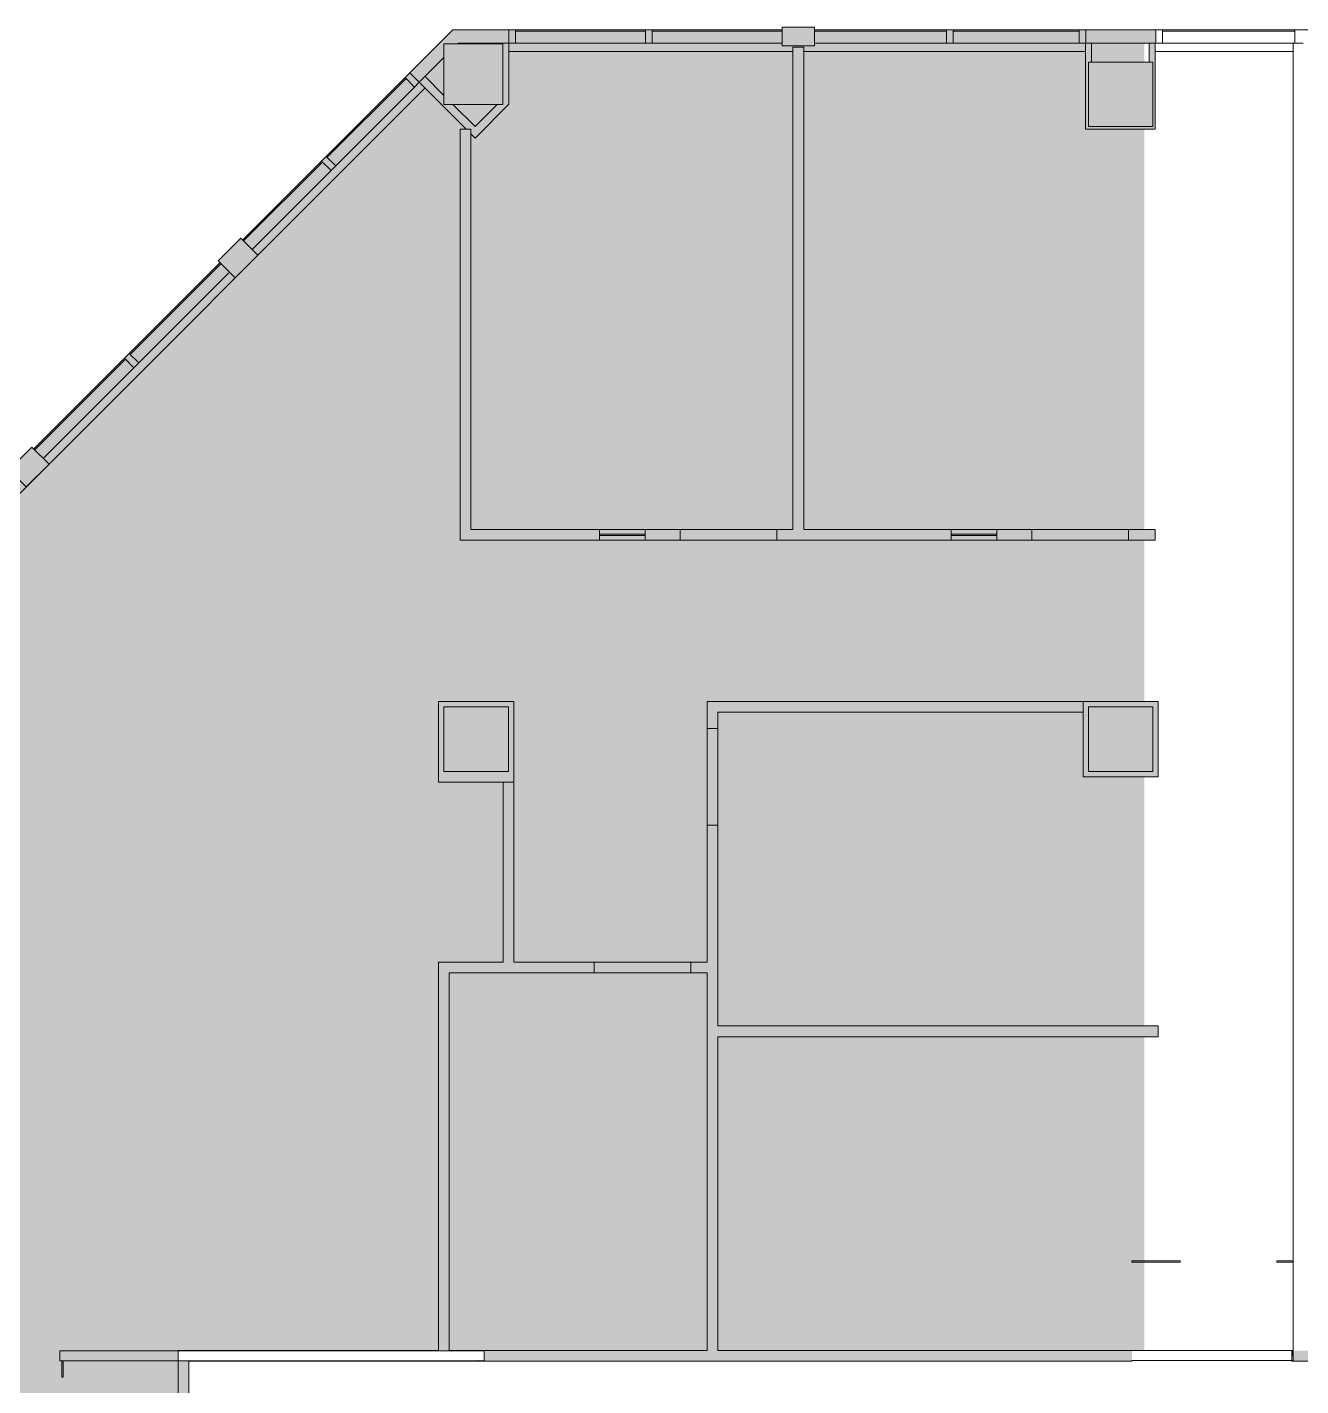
# Model space of a CAD drawing. Header units: inches. Extents: x -1101 to 2979, y -461 to 1753.
# Drawn here: x -283 to 191, y 1247 to 1753 of the extents above; entities that cross this region are included whole.
import ezdxf

# ---------------------------------------------------------------- set-up
doc = ezdxf.new("R2010")
doc.units = ezdxf.units.IN
doc.header["$MEASUREMENT"] = 0
for name, color, linetype, lineweight in [('820 1st St NE_04_Clean_dwg _2_', 8, 'Continuous', 9), ('A-DETL-GENF', 92, 'Continuous', 9), ('A-GLAZ', 151, 'Continuous', 13), ('A-GLAZ-CURT', 52, 'Continuous', 9), ('A-WALL', 113, 'Continuous', 13), ('A-WALL-PATT', 111, 'Continuous', 13), ('I-WALL', 2, 'Continuous', 13), ('IRF-COLUMN', 250, 'Continuous', 9), ('IRF-COLUMN-HATCH', 250, 'Continuous', 9), ('IRF-WALL-FULL-HT', 250, 'Continuous', 9), ('IRF-WALL-FULL-HT-HATCH', 250, 'Continuous', 9), ('IRF-WINDOW', 250, 'Continuous', 9), ('S-COLS', 52, 'Continuous', 13)]:
    doc.layers.add(name, color=color, linetype=linetype, lineweight=lineweight)

# ---------------------------------------------------------------- blocks, each defined once
blk = doc.blocks.new('820 1st St NE_04_Clean_dwg _2_-2559314-Reflected Ceiling Plan')
at = {"layer": 'IRF-COLUMN-HATCH'}
blk.add_hatch(color=256, dxfattribs=at).paths.add_polyline_path([(-110.25, 1724.32), (-105.69, 1724.35), (-105.69, 1746.92), (-127.59, 1746.92), (-127.59, 1724.32), (-115.99, 1724.32)], flags=0)
at = {"layer": 'IRF-WALL-FULL-HT-HATCH'}
for points in [[(-136.75, 1732.56), (-127.59, 1741.72), (-127.59, 1746.92), (-122.39, 1746.92), (-122.24, 1747.07), (-103.44, 1747.07), (-103.44, 1752.07), (-124.31, 1752.07), (-140.28, 1736.09), (-138.87, 1734.68)], [(-1.61, 1746.07), (10.39, 1746.07), (10.39, 1753.07), (-1.61, 1753.07), (-1.61, 1747.07)], [(111.44, 1747.07), (137.53, 1747.07), (137.53, 1752.07), (111.44, 1752.07)], [(-115.99, 1711.8), (-103.44, 1724.35), (-103.44, 1747.07), (-122.24, 1747.07), (-122.39, 1746.92), (-105.69, 1746.92), (-105.69, 1724.32), (-107.74, 1724.29), (-115.99, 1716.04), (-124.31, 1724.32), (-127.59, 1724.32), (-127.59, 1727.64), (-134.63, 1734.68), (-136.75, 1732.56), (-119.26, 1715.07), (-117.59, 1715.07), (-117.59, 1713.4), (-116.43, 1712.16)], [(133.27, 1715.07), (137.27, 1715.07), (137.27, 1747.07), (135.02, 1747.07), (135.02, 1740.07), (136.41, 1740.07), (136.41, 1716.07), (112.41, 1716.07), (112.41, 1740.07), (113.52, 1740.07), (113.52, 1747.07), (111.27, 1747.07), (111.27, 1715.07), (132.63, 1715.07)], [(-205.35, 1659.72), (-196.86, 1668.2), (-203.22, 1674.57), (-211.71, 1666.08), (-211, 1665.38)], [(-283.13, 1581.94), (-274.64, 1590.42), (-281.01, 1596.79), (-289.49, 1588.3), (-288.78, 1587.59)]]:
    blk.add_hatch(color=256, dxfattribs=at).paths.add_polyline_path(points, flags=0)
h = blk.add_hatch(color=256, dxfattribs=at)
h.paths.add_polyline_path([(-103.59, 1472.07), (-101.59, 1472.07), (-101.59, 1502.07), (-129.59, 1502.07), (-129.59, 1472.07), (-105.59, 1472.07)], flags=0)
h.paths.add_polyline_path([(-124.31, 1476.07), (-127.59, 1476.07), (-127.59, 1500.07), (-103.59, 1500.07), (-103.59, 1476.07)], flags=0)
h = blk.add_hatch(color=256, dxfattribs=at)
h.paths.add_polyline_path([(136.41, 1474.07), (138.41, 1474.07), (138.41, 1502.07), (110.41, 1502.07), (110.41, 1474.07), (133.27, 1474.07)], flags=0)
h.paths.add_polyline_path([(123.46, 1476.07), (112.41, 1476.07), (112.41, 1500.07), (136.41, 1500.07), (136.41, 1476.07), (124.84, 1476.07)], flags=0)
at = {"layer": 'IRF-COLUMN', "flags": 128}
blk.add_lwpolyline([(-127.59, 1724.32), (-105.69, 1724.32), (-105.69, 1746.92), (-127.59, 1746.92)], close=True, dxfattribs=at)
at = {"layer": 'IRF-WALL-FULL-HT'}
for p, q in [((2.39, 1746.07), (6.39, 1746.07)), ((113.52, 1740.07), (113.52, 1747.07)), ((-136.75, 1732.56), (-127.59, 1741.72)), ((-127.59, 1727.64), (-134.63, 1734.68)), ((-101.59, 1472.07), (-101.59, 1502.07)), ((138.41, 1502.07), (110.41, 1502.07))]:
    blk.add_line(p, q, dxfattribs=at)
at = {"layer": 'IRF-WALL-FULL-HT', "flags": 128}
for points in [[(-103.44, 1752.07), (-124.31, 1752.07), (-140.28, 1736.09), (-119.26, 1715.07)], [(-117.59, 1713.4), (-115.99, 1711.8), (-103.44, 1724.35), (-103.44, 1752.07)], [(135.02, 1740.07), (135.02, 1747.07), (137.27, 1747.07), (137.53, 1747.07), (137.53, 1752.07), (111.44, 1752.07), (111.44, 1747.07)], [(-103.44, 1747.07), (-122.24, 1747.07), (-122.39, 1746.92)], [(135.02, 1747.07), (111.27, 1747.07), (111.27, 1715.07), (137.27, 1715.07), (137.27, 1747.07)], [(-107.72, 1724.32), (-115.99, 1716.04), (-124.26, 1724.32)], [(-101.59, 1502.07), (-129.59, 1502.07), (-129.59, 1472.07), (-105.59, 1472.07)], [(110.41, 1498.07), (110.41, 1474.07), (138.41, 1474.07), (138.41, 1502.07)]]:
    blk.add_lwpolyline(points, dxfattribs=at)
for points in [[(-1.61, 1746.07), (10.39, 1746.07), (10.39, 1753.07), (-1.61, 1753.07)], [(-196.86, 1668.2), (-203.22, 1674.57), (-211.71, 1666.08), (-205.35, 1659.72)], [(-274.64, 1590.42), (-281.01, 1596.79), (-289.49, 1588.3), (-283.13, 1581.94)]]:
    blk.add_lwpolyline(points, close=True, dxfattribs=at)
at = {"layer": 'IRF-WINDOW'}
for p, q in [((-100.94, 1751.57), (-52.53, 1751.57)), ((-1.61, 1752.07), (-50.03, 1752.07)), ((-50.03, 1751.57), (-1.61, 1751.57)), ((59.58, 1752.07), (10.39, 1752.07)), ((10.39, 1751.57), (59.58, 1751.57)), ((62.08, 1751.57), (108.94, 1751.57)), ((140.03, 1751.57), (189.28, 1751.57)), ((-1.61, 1747.07), (-50.03, 1747.07)), ((140.03, 1747.07), (188.59, 1747.07)), ((2.39, 1744.07), (-103.44, 1744.07)), ((111.27, 1744.07), (6.39, 1744.07)), ((137.27, 1744.07), (188.59, 1744.07)), ((-352.42, 1512.64), (-134.63, 1730.44)), ((-171.05, 1704.62), (-141.7, 1733.97)), ((-202.16, 1673.51), (-172.81, 1702.86)), ((-280.3, 1596.08), (-211, 1665.38)), ((-244.41, 1631.26), (-210.65, 1665.02)), ((-276.76, 1592.54), (-207.47, 1661.84)), ((-279.94, 1595.73), (-246.18, 1629.49))]:
    blk.add_line(p, q, dxfattribs=at)
at = {"layer": 'IRF-WINDOW', "flags": 128}
for points in [[(-100.94, 1752.07), (-103.44, 1752.07), (-103.44, 1747.07), (-100.94, 1747.07), (-52.53, 1747.07), (-50.03, 1747.07), (-50.03, 1752.07), (-52.53, 1752.07), (-52.53, 1747.07)], [(-52.53, 1752.07), (-100.94, 1752.07), (-100.94, 1747.07)], [(62.08, 1752.07), (59.58, 1752.07), (59.58, 1747.07), (10.39, 1747.07)], [(108.94, 1747.07), (111.44, 1747.07), (111.44, 1752.07), (108.94, 1752.07), (108.94, 1747.07), (62.08, 1747.07), (59.58, 1747.07)], [(108.94, 1752.07), (62.08, 1752.07), (62.08, 1747.07)], [(140.03, 1752.07), (137.53, 1752.07), (137.53, 1747.07), (140.03, 1747.07), (140.03, 1752.07), (189.28, 1752.07)], [(189.28, 1747.07), (189.28, 1752.07), (191.78, 1752.07), (245.78, 1752.07), (297.19, 1752.07)], [(-138.52, 1730.79), (-136.75, 1732.56), (-140.28, 1736.09), (-142.05, 1734.33), (-202.52, 1673.86)], [(-198.98, 1670.33), (-138.52, 1730.79), (-142.05, 1734.33)]]:
    blk.add_lwpolyline(points, dxfattribs=at)
for points in [[(-171.4, 1704.98), (-173.17, 1703.21), (-169.63, 1699.67), (-167.87, 1701.44)], [(-244.77, 1631.61), (-246.53, 1629.84), (-243, 1626.31), (-241.23, 1628.08)]]:
    blk.add_lwpolyline(points, close=True, dxfattribs=at)
blk = doc.blocks.new('System Panel - Glazed-2411095-Reflected Ceiling Plan')
at = {"layer": 'A-GLAZ-CURT', "color": 10, "lineweight": 20}
for p, q in [((-3, -0.25), (-3, 0.25)), ((-3, 0.25), (3, 0.25)), ((3, 0.25), (3, -0.25)), ((3, -0.25), (-3, -0.25))]:
    blk.add_line(p, q, dxfattribs=at)
blk = doc.blocks.new('System Panel - Glazed-2674102-Reflected Ceiling Plan')
at = {"layer": 'A-GLAZ-CURT', "color": 10, "lineweight": 20}
for p, q in [((-9, -0.25), (-9, 0.25)), ((-9, 0.25), (9, 0.25)), ((9, 0.25), (9, -0.25)), ((9, -0.25), (-9, -0.25))]:
    blk.add_line(p, q, dxfattribs=at)
blk = doc.blocks.new('System Panel - Glazed-2610266-Reflected Ceiling Plan')
at = {"layer": 'A-GLAZ-CURT', "color": 10, "lineweight": 20}
for p, q in [((-3, -0.25), (-3, 0.25)), ((-3, 0.25), (3, 0.25)), ((3, 0.25), (3, -0.25)), ((3, -0.25), (-3, -0.25))]:
    blk.add_line(p, q, dxfattribs=at)
blk = doc.blocks.new('Fixed Glass at Centerline of Wall - Instance-2575469-Reflected Ceiling Plan')
at = {"layer": 'A-GLAZ'}
blk.add_hatch(color=8, dxfattribs=at).paths.add_polyline_path([(7, -0.25), (7, 0.25), (-10, 0.25), (-10, -0.25)], flags=0)
at = {"layer": 'A-GLAZ', "color": 10, "lineweight": 20}
for p, q in [((7, 0.25), (-10, 0.25)), ((-10, -0.25), (7, -0.25)), ((-10, -2), (-9.25, -2)), ((7, -2), (6.25, -2))]:
    blk.add_line(p, q, dxfattribs=at)
blk = doc.blocks.new('Concrete-Square-Column - 24 x 24-2599265-Reflected Ceiling Plan')
at = {"layer": 'S-COLS', "lineweight": 9}
blk.add_hatch(color=55, dxfattribs=at).paths.add_polyline_path([(-0.95, -12), (12, -12), (12, 12), (-12, 12), (-12, -12)], flags=0)
at = {"layer": 'S-COLS', "color": 10, "lineweight": 20}
for p, q in [((-12, 12), (12, 12)), ((-12, -12), (-12, 12)), ((12, 12), (12, -12)), ((12, -12), (-12, -12))]:
    blk.add_line(p, q, dxfattribs=at)

msp = doc.modelspace()

# ---------------------------------------------------------------- hatches: boundary and pattern name
at = {"layer": 'A-DETL-GENF'}
h = msp.add_hatch(color=9, dxfattribs=at)
h.paths.add_polyline_path([(-421.68, 111.26), (-368.71, 111.26), (-368.71, 149.72), (-357.59, 149.72), (-357.59, 514.07), (-371.59, 514.07), (-371.59, 546.01), (-357.59, 546.01), (-357.59, 695.99), (-69.59, 695.99), (-69.59, 756.49), (-190.59, 756.49), (-190.59, 764.49), (-214.59, 764.49), (-214.59, 756.49), (-233.03, 756.49), (-233.03, 776.24), (-199.53, 776.24), (-199.53, 865.24), (-226.53, 865.24), (-226.53, 1018.19), (-341.59, 1018.19), (-341.59, 994.07), (-369.59, 994.07), (-369.59, 1018.19), (-581.59, 1018.19), (-581.59, 994.07), (-605.71, 994.07), (-605.71, 782.07), (-581.59, 782.07), (-581.59, 754.07), (-1062.84, 754.07), (-1062.84, 755.32), (-1094.59, 755.32), (-1094.59, 755.07), (-1099.31, 755.07), (-1099.31, 540.51), (-1072.11, 540.51), (-1056.38, 524.78), (-1082.59, 498.57), (-1084.63, 500.62), (-1084.63, 458.62), (-898.14, 272.12), (-861.14, 272.12), (-864.41, 275.4), (-835.7, 304.11), (-821.83, 290.23), (-821.83, 258.66), (-847.67, 258.66), (-847.54, 258.52), (-608.55, 258.52), (-608.55, 300.82), (-582.34, 300.82), (-582.34, 259.53), (-592.94, 248.93), (-455.27, 111.26)], flags=0)
h.paths.add_polyline_path([(-592.94, 256), (-587.34, 261.6), (-587.34, 276.07), (-603.55, 276.07), (-603.55, 263.52), (-600.47, 263.52), (-595.07, 258.13)], flags=0)
h.paths.add_polyline_path([(-847.59, 265.64), (-847.59, 285.15), (-857.34, 275.4), (-848.41, 266.46)], flags=0)
h.paths.add_polyline_path([(-835.7, 286.82), (-825.48, 286.82), (-835.7, 297.04), (-845.92, 286.82), (-843.68, 286.82)], flags=0)
h.paths.add_polyline_path([(-1082.59, 505.64), (-1072.17, 516.07), (-1093.01, 516.07), (-1084.36, 507.41)], flags=0)
h.paths.add_polyline_path([(-847.59, 514.07), (-849.59, 514.07), (-849.59, 542.07), (-821.59, 542.07), (-821.59, 514.07), (-823.59, 514.07)], flags=0)
h.paths.add_polyline_path([(-604.8, 516.07), (-611.59, 516.07), (-611.59, 546.07), (-547.59, 546.07), (-547.59, 516.07), (-602.54, 516.07)], flags=0)
h.paths.add_polyline_path([(-1071.59, 516.64), (-1063.45, 524.78), (-1071.59, 532.92), (-1071.59, 522.05)], flags=0)
h.paths.add_polyline_path([(-567.77, 519.07), (-550.59, 519.07), (-550.59, 543.07), (-608.59, 543.07), (-608.59, 519.07), (-604.8, 519.07), (-604.8, 540.07), (-583.59, 540.07), (-583.59, 519.07), (-574.59, 519.07)], flags=0)
h.paths.add_polyline_path([(-357.59, 754.07), (-369.59, 754.07), (-369.59, 782.07), (-341.59, 782.07), (-341.59, 754.07), (-353.59, 754.07)], flags=0)
h.paths.add_polyline_path([(687.82, 755.49), (700.41, 755.49), (700.41, 764.49), (676.41, 764.49), (676.41, 755.49)], flags=0)
h.paths.add_polyline_path([(658.41, 755.49), (658.41, 763.49), (672.41, 763.49), (672.41, 768.49), (705.41, 768.49), (705.41, 965.49), (620.41, 965.49), (620.41, 763.49), (622.41, 763.49), (622.41, 755.49)], flags=0)
h.paths.add_polyline_path([(606.41, 755.49), (606.41, 760.49), (612.41, 760.49), (612.41, 947.23), (592.41, 947.23), (592.41, 971.23), (612.41, 971.23), (612.41, 1012.49), (422.41, 1012.49), (422.41, 816.07), (564.41, 816.07), (564.41, 760.49), (570.41, 760.49), (570.41, 755.49)], flags=0)
h.paths.add_polyline_path([(496.41, 755.49), (496.41, 760.49), (559.41, 760.49), (559.41, 811.07), (422.41, 811.07), (422.41, 760.49), (460.41, 760.49), (460.41, 755.49)], flags=0)
h.paths.add_polyline_path([(32.47, 756.49), (32.47, 762.49), (35.47, 762.49), (35.47, 780.49), (63.67, 780.49), (63.67, 874.6), (-24.53, 874.6), (-24.53, 898.6), (-52.53, 898.6), (-52.53, 924.6), (-168.53, 924.6), (-168.53, 892.6), (-184.59, 892.6), (-184.59, 783.49), (-145.59, 783.49), (-145.59, 775.49), (-19.59, 775.49), (-19.59, 837.07), (-13.59, 837.07), (-13.59, 762.49), (-3.53, 762.49), (-3.53, 756.49)], flags=0)
h.paths.add_polyline_path([(41.47, 756.49), (63.67, 756.49), (63.67, 774.49), (41.47, 774.49), (41.47, 762.49)], flags=0)
h.paths.add_polyline_path([(-1094.59, 757.57), (-1087.59, 757.57), (-1087.59, 778.92), (-1094.59, 778.92), (-1094.59, 777.61)], flags=0)
h.paths.add_polyline_path([(-966.82, 757.82), (-913.59, 757.82), (-913.59, 814.12), (-911.84, 814.12), (-911.84, 831.12), (-913.59, 831.12), (-913.59, 844.12), (-909.59, 844.12), (-909.59, 831.12), (-911.34, 831.12), (-911.34, 814.12), (-909.59, 814.12), (-909.59, 798.07), (-891.59, 798.07), (-891.59, 794.07), (-909.59, 794.07), (-909.59, 757.82), (-849.59, 757.82), (-849.59, 794.07), (-855.59, 794.07), (-855.59, 798.07), (-849.59, 798.07), (-849.59, 854.07), (-847.84, 854.07), (-847.84, 871.07), (-849.59, 871.07), (-849.59, 884.07), (-845.59, 884.07), (-845.59, 871.07), (-847.34, 871.07), (-847.34, 854.07), (-845.59, 854.07), (-845.59, 782.07), (-821.59, 782.07), (-821.59, 757.82), (-609.59, 757.82), (-609.59, 782.07), (-609.46, 782.07), (-609.46, 926.07), (-845.59, 926.07), (-845.59, 920.07), (-849.59, 920.07), (-849.59, 936.07), (-845.59, 936.07), (-845.59, 930.07), (-609.46, 930.07), (-609.46, 994.07), (-609.59, 994.07), (-609.59, 1018.07), (-821.59, 1018.07), (-821.59, 994.07), (-845.59, 994.07), (-845.59, 972.07), (-849.59, 972.07), (-849.59, 1184.49), (-825.59, 1184.49), (-825.59, 1190.49), (-821.59, 1190.49), (-821.59, 1184.49), (-801.59, 1184.49), (-801.59, 1182.74), (-784.59, 1182.74), (-784.59, 1184.49), (-771.59, 1184.49), (-771.59, 1180.49), (-784.59, 1180.49), (-784.59, 1182.24), (-801.59, 1182.24), (-801.59, 1180.49), (-845.59, 1180.49), (-845.59, 1022.07), (-729.59, 1022.07), (-729.59, 1180.49), (-735.59, 1180.49), (-735.59, 1184.49), (-719.59, 1184.49), (-719.59, 1180.49), (-725.59, 1180.49), (-725.59, 1022.07), (-609.59, 1022.07), (-609.59, 1180.49), (-653.59, 1180.49), (-653.59, 1182.24), (-670.59, 1182.24), (-670.59, 1180.49), (-683.59, 1180.49), (-683.59, 1184.49), (-670.59, 1184.49), (-670.59, 1182.74), (-653.59, 1182.74), (-653.59, 1184.49), (-599.59, 1184.49), (-599.59, 1180.49), (-605.59, 1180.49), (-605.59, 1022.07), (-581.59, 1022.07), (-581.59, 1021.94), (-477.59, 1021.94), (-477.59, 1180.49), (-533.59, 1180.49), (-533.59, 1182.24), (-550.59, 1182.24), (-550.59, 1180.49), (-563.59, 1180.49), (-563.59, 1184.49), (-550.59, 1184.49), (-550.59, 1182.74), (-533.59, 1182.74), (-533.59, 1184.49), (-417.59, 1184.49), (-417.59, 1182.74), (-400.59, 1182.74), (-400.59, 1184.49), (-387.59, 1184.49), (-387.59, 1180.49), (-400.59, 1180.49), (-400.59, 1182.24), (-417.59, 1182.24), (-417.59, 1180.49), (-473.59, 1180.49), (-473.59, 1021.94), (-369.59, 1021.94), (-369.59, 1022.07), (-345.59, 1022.07), (-345.59, 1180.49), (-351.59, 1180.49), (-351.59, 1184.49), (-335.59, 1184.49), (-335.59, 1180.49), (-341.59, 1180.49), (-341.59, 1021.94), (-226.53, 1021.94), (-226.53, 1180.49), (-269.59, 1180.49), (-269.59, 1182.24), (-286.59, 1182.24), (-286.59, 1180.49), (-299.59, 1180.49), (-299.59, 1184.49), (-286.59, 1184.49), (-286.59, 1182.74), (-269.59, 1182.74), (-269.59, 1184.49), (-226.53, 1184.49), (-226.51, 1260.49), (-129.59, 1260.49), (-129.59, 1405.07), (-105.59, 1405.07), (-105.59, 1472.07), (-129.59, 1472.07), (-129.59, 1502.07), (-101.59, 1502.07), (-101.59, 1405.07), (-71.59, 1405.07), (-71.59, 1401.07), (-125.59, 1401.07), (-125.59, 1260.49), (-29.59, 1260.49), (-29.59, 1401.07), (-35.59, 1401.07), (-35.59, 1405.07), (-29.59, 1405.07), (-29.59, 1456.07), (-25.59, 1456.07), (-25.59, 1381.28), (133.27, 1381.28), (133.27, 1474.07), (110.41, 1474.07), (110.41, 1498.07), (-25.59, 1498.07), (-25.59, 1492.07), (-29.59, 1492.07), (-29.59, 1502.07), (133.27, 1502.07), (133.27, 1562.07), (127.27, 1562.07), (127.27, 1566.07), (133.27, 1566.07), (133.27, 1715.07), (111.27, 1715.07), (111.27, 1747.07), (111.44, 1747.07), (111.44, 1752.07), (10.39, 1752.07), (10.39, 1746.07), (-1.61, 1746.07), (-1.61, 1752.07), (-103.44, 1752.07), (-103.47, 1724.32), (-115.99, 1711.8), (-116.43, 1712.16), (-117.59, 1713.4), (-117.59, 1566.07), (-69.61, 1566.07), (-69.61, 1564.32), (-52.61, 1564.32), (-52.61, 1566.07), (-39.61, 1566.07), (-39.61, 1562.07), (-52.61, 1562.07), (-52.61, 1563.82), (-69.61, 1563.82), (-69.61, 1562.07), (-121.59, 1562.07), (-121.59, 1715.07), (-119.26, 1715.07), (-140.28, 1736.09), (-202.52, 1673.86), (-196.86, 1668.2), (-205.35, 1659.72), (-211, 1665.38), (-280.3, 1596.08), (-274.64, 1590.42), (-283.13, 1581.94), (-288.78, 1587.59), (-348.18, 1528.2), (-344.65, 1524.66), (-354.54, 1514.76), (-336.53, 1496.75), (-336.53, 1473.07), (-369.56, 1473.07), (-369.56, 1260.49), (-341.59, 1260.49), (-341.59, 1232.49), (-373.56, 1232.49), (-373.56, 1311.07), (-410.59, 1311.07), (-410.59, 1312.82), (-427.59, 1312.82), (-427.59, 1311.07), (-440.59, 1311.07), (-440.59, 1315.07), (-427.59, 1315.07), (-427.59, 1313.32), (-410.59, 1313.32), (-410.59, 1315.07), (-373.56, 1315.07), (-373.56, 1507.07), (-386.59, 1507.07), (-386.59, 1511.57), (-478.59, 1511.57), (-478.59, 1504.07), (-482.59, 1504.07), (-482.59, 1315.07), (-476.59, 1315.07), (-476.59, 1311.07), (-521.73, 1311.07), (-521.73, 1312.82), (-538.73, 1312.82), (-538.73, 1311.07), (-551.73, 1311.07), (-551.73, 1315.07), (-538.73, 1315.07), (-538.73, 1313.32), (-521.73, 1313.32), (-521.73, 1315.07), (-486.59, 1315.07), (-486.59, 1504.07), (-490.59, 1504.07), (-490.59, 1511.57), (-582.59, 1511.57), (-582.59, 1507.07), (-582.73, 1507.07), (-582.73, 1475.07), (-593.73, 1475.07), (-593.73, 1315.07), (-587.73, 1315.07), (-587.73, 1311.07), (-603.73, 1311.07), (-603.73, 1315.07), (-597.73, 1315.07), (-597.73, 1475.07), (-608.73, 1475.07), (-608.73, 1507.07), (-608.68, 1507.07), (-608.68, 1511.57), (-709.63, 1511.57), (-709.63, 1504.07), (-713.34, 1504.07), (-713.34, 1315.07), (-669.73, 1315.07), (-669.73, 1313.32), (-652.73, 1313.32), (-652.73, 1315.07), (-639.73, 1315.07), (-639.73, 1311.07), (-652.73, 1311.07), (-652.73, 1312.82), (-669.73, 1312.82), (-669.73, 1311.07), (-723.34, 1311.07), (-723.34, 1315.07), (-717.34, 1315.07), (-717.34, 1504.07), (-721.63, 1504.07), (-721.63, 1511.57), (-821.95, 1511.57), (-821.95, 1482.07), (-847.38, 1482.07), (-847.38, 1315.07), (-789.34, 1315.07), (-789.34, 1313.32), (-772.34, 1313.32), (-772.34, 1315.07), (-759.34, 1315.07), (-759.34, 1311.07), (-772.34, 1311.07), (-772.34, 1312.82), (-789.34, 1312.82), (-789.34, 1311.07), (-821.59, 1311.07), (-821.59, 1226.49), (-825.59, 1226.49), (-825.59, 1234.07), (-849.59, 1234.07), (-849.59, 1258.07), (-857.38, 1258.07), (-857.38, 1262.07), (-851.38, 1262.07), (-851.38, 1482.07), (-863.41, 1494.1), (-931.29, 1426.22), (-925.46, 1420.38), (-933.95, 1411.9), (-939.78, 1417.73), (-1006.95, 1350.56), (-1001.12, 1344.72), (-1009.61, 1336.24), (-1015.44, 1342.07), (-1082.61, 1274.9), (-1079.08, 1271.36), (-1078.33, 1272.12), (-1068.28, 1262.07), (-893.38, 1262.07), (-893.38, 1258.07), (-909.59, 1258.07), (-909.59, 1202.12), (-911.34, 1202.12), (-911.34, 1185.12), (-909.59, 1185.12), (-909.59, 1172.12), (-913.59, 1172.12), (-913.59, 1185.12), (-911.84, 1185.12), (-911.84, 1202.12), (-913.59, 1202.12), (-913.59, 1258.07), (-1065.59, 1258.07), (-1065.59, 1235.07), (-1099.31, 1235.07), (-1099.31, 1134.3), (-1091.59, 1134.3), (-1091.59, 1130.12), (-913.59, 1130.12), (-913.59, 1136.12), (-909.59, 1136.12), (-909.59, 1082.12), (-911.34, 1082.12), (-911.34, 1065.12), (-909.59, 1065.12), (-909.59, 1052.07), (-913.59, 1052.07), (-913.59, 1065.12), (-911.84, 1065.12), (-911.84, 1082.12), (-913.59, 1082.12), (-913.59, 1126.12), (-1091.59, 1126.12), (-1091.59, 1122.3), (-1099.31, 1122.3), (-1099.31, 1021.17), (-1062.09, 1021.17), (-1062.09, 1010.07), (-913.59, 1010.07), (-913.59, 1016.07), (-909.59, 1016.07), (-909.59, 1000.07), (-913.59, 1000.07), (-913.59, 1006.07), (-1062.09, 1006.07), (-1062.09, 995.07), (-1099.31, 995.07), (-1099.31, 890.12), (-913.59, 890.12), (-913.59, 934.12), (-911.84, 934.12), (-911.84, 951.12), (-913.59, 951.12), (-913.59, 964.07), (-909.59, 964.07), (-909.59, 951.12), (-911.34, 951.12), (-911.34, 934.12), (-909.59, 934.12), (-909.59, 880.12), (-913.59, 880.12), (-913.59, 886.12), (-1099.31, 886.12), (-1099.31, 781.17), (-1062.09, 781.17), (-1062.09, 757.82), (-1058.15, 757.82)], flags=0)
h.paths.add_polyline_path([(-218.59, 761.49), (-218.59, 768.49), (-190.59, 768.49), (-190.59, 865.24), (-195.53, 865.24), (-195.53, 772.24), (-229.03, 772.24), (-229.03, 761.49)], flags=0)
h.paths.add_polyline_path([(-151.59, 762.49), (-19.59, 762.49), (-19.59, 769.49), (-151.59, 769.49), (-151.59, 777.49), (-184.59, 777.49), (-184.59, 762.49)], flags=0)
h.paths.add_polyline_path([(323.41, 763.49), (414.41, 763.49), (414.41, 868.07), (323.41, 868.07), (323.41, 846.07), (315.41, 846.07), (315.41, 794.07), (323.41, 794.07), (323.41, 777.61)], flags=0)
h.paths.add_polyline_path([(71.67, 763.49), (163.41, 763.49), (163.41, 794.07), (171.41, 794.07), (171.41, 846.07), (163.41, 846.07), (163.41, 868.07), (71.67, 868.07), (71.67, 777.61)], flags=0)
h.paths.add_polyline_path([(-220.53, 871.24), (-190.59, 871.24), (-190.59, 898.6), (-174.53, 898.6), (-174.53, 903.6), (-220.53, 903.6), (-220.53, 892.6)], flags=0)
h.paths.add_polyline_path([(414.41, 876.07), (414.41, 971.99), (323.41, 971.99), (323.41, 947.36), (315.41, 947.36), (315.41, 895.36), (323.41, 895.36), (323.41, 876.07), (396.03, 876.07)], flags=0)
h.paths.add_polyline_path([(163.41, 876.07), (163.41, 895.36), (171.41, 895.36), (171.41, 947.36), (163.41, 947.36), (163.41, 974.07), (74.67, 974.07), (74.67, 876.07), (123.46, 876.07)], flags=0)
h.paths.add_polyline_path([(-1.61, 880.6), (66.67, 880.6), (66.67, 1130.49), (-80.33, 1130.49), (-80.33, 1190.49), (-83.43, 1190.49), (-83.43, 1196.49), (-119.43, 1196.49), (-119.43, 1190.49), (-122.53, 1190.49), (-122.53, 940.6), (-18.53, 940.6), (-18.53, 880.6)], flags=0)
h.paths.add_polyline_path([(-24.53, 904.6), (-24.53, 934.6), (-168.53, 934.6), (-168.53, 930.6), (-46.53, 930.6), (-46.53, 904.6)], flags=0)
h.paths.add_polyline_path([(-220.53, 911.6), (-174.53, 911.6), (-174.53, 940.6), (-130.53, 940.6), (-130.53, 978.07), (-220.53, 978.07), (-220.53, 934.6)], flags=0)
h.paths.add_polyline_path([(668.6, 973.49), (707.41, 973.49), (707.41, 1051.49), (659.41, 1051.49), (659.41, 1012.49), (617.41, 1012.49), (617.41, 973.49), (659.41, 973.49)], flags=0)
h.paths.add_polyline_path([(396.03, 979.99), (414.41, 979.99), (414.41, 1080.07), (323.41, 1080.07), (323.41, 1055.36), (315.41, 1055.36), (315.41, 1003.36), (323.41, 1003.36), (323.41, 979.99)], flags=0)
h.paths.add_polyline_path([(123.46, 982.07), (163.41, 982.07), (163.41, 1003.36), (171.41, 1003.36), (171.41, 1055.36), (163.41, 1055.36), (163.41, 1080.07), (74.67, 1080.07), (74.67, 982.07)], flags=0)
h.paths.add_polyline_path([(-149.11, 986.07), (-130.53, 986.07), (-130.53, 1190.49), (-133.53, 1190.49), (-133.53, 1196.49), (-169.53, 1196.49), (-169.53, 1190.49), (-191.53, 1190.49), (-191.53, 1184.49), (-211.03, 1184.49), (-211.03, 1150.99), (-218.53, 1150.99), (-218.53, 986.07), (-151.48, 986.07)], flags=0)
h.paths.add_polyline_path([(-1094.59, 1000.07), (-1087.59, 1000.07), (-1087.59, 1018.92), (-1094.59, 1018.92), (-1094.59, 1006.07)], flags=0)
h.paths.add_polyline_path([(612.41, 1018.49), (653.41, 1018.49), (653.41, 1022.24), (590.66, 1022.24), (590.66, 1046.24), (570.91, 1046.24), (570.91, 1022.24), (442.91, 1022.24), (442.91, 1046.24), (422.41, 1046.24), (422.41, 1018.49), (593.79, 1018.49)], flags=0)
h.paths.add_polyline_path([(447.91, 1027.24), (565.91, 1027.24), (565.91, 1051.24), (595.66, 1051.24), (595.66, 1027.24), (653.41, 1027.24), (653.41, 1175.99), (530.91, 1175.99), (530.91, 1107.99), (464.41, 1107.99), (464.41, 1112.99), (485.41, 1112.99), (485.41, 1118.99), (490.41, 1118.99), (490.41, 1112.99), (525.91, 1112.99), (525.91, 1175.49), (490.41, 1175.49), (490.41, 1142.99), (485.41, 1142.99), (485.41, 1190.49), (481.41, 1190.49), (481.41, 1196.49), (445.41, 1196.49), (445.41, 1190.49), (422.41, 1190.49), (422.41, 1112.99), (428.41, 1112.99), (428.41, 1107.99), (422.41, 1107.99), (422.41, 1051.24), (447.91, 1051.24)], flags=0)
h.paths.add_polyline_path([(659.41, 1057.49), (707.41, 1057.49), (707.41, 1074.49), (659.41, 1074.49)], flags=0)
h.paths.add_polyline_path([(323.41, 1088.07), (414.41, 1088.07), (414.41, 1188.49), (323.41, 1188.49), (323.41, 1156.26), (315.41, 1156.26), (315.41, 1104.26), (323.41, 1104.26)], flags=0)
h.paths.add_polyline_path([(112.02, 1088.07), (163.41, 1088.07), (163.41, 1104.26), (171.41, 1104.26), (171.41, 1156.26), (163.41, 1156.26), (163.41, 1188.49), (74.67, 1188.49), (74.67, 1088.07)], flags=0)
h.paths.add_polyline_path([(-24.53, 1136.49), (48.67, 1136.49), (48.67, 1190.49), (30.67, 1190.49), (30.67, 1196.49), (-5.33, 1196.49), (-5.33, 1190.49), (-74.33, 1190.49), (-74.33, 1136.49), (-69.59, 1136.49)], flags=0)
h.paths.add_polyline_path([(66.67, 1136.49), (66.67, 1190.49), (54.67, 1190.49), (54.67, 1136.49), (63.67, 1136.49)], flags=0)
h.paths.add_polyline_path([(-216.03, 1155.99), (-216.03, 1184.49), (-218.53, 1184.49), (-218.53, 1155.99)], flags=0)
h.paths.add_polyline_path([(653.41, 1180.99), (653.41, 1190.49), (524.41, 1190.49), (524.41, 1181.49), (525.91, 1181.49), (525.91, 1180.99), (611.63, 1180.99)], flags=0)
h.paths.add_polyline_path([(491.41, 1181.49), (518.41, 1181.49), (518.41, 1196.49), (491.41, 1196.49), (491.41, 1187.28)], flags=0)
h.paths.add_polyline_path([(680.41, 1182.49), (680.41, 1196.49), (662.41, 1196.49), (662.41, 1192.49), (659.41, 1192.49), (659.41, 1182.49), (668.6, 1182.49)], flags=0)
h.paths.add_polyline_path([(-213.53, 1188.49), (-195.53, 1188.49), (-195.53, 1196.49), (-213.53, 1196.49), (-213.53, 1190.49)], flags=0)
h.paths.add_polyline_path([(-609.59, 1234.07), (-609.59, 1262.07), (-552.59, 1262.07), (-552.59, 1234.07), (-609.46, 1234.07)], flags=0)
h.paths.add_polyline_path([(-555.59, 1237.07), (-555.59, 1259.07), (-581.59, 1259.07), (-581.59, 1237.07), (-557.96, 1237.07)], flags=0)
h.paths.add_polyline_path([(54.67, 1260.49), (133.27, 1260.49), (133.27, 1377.28), (-25.59, 1377.28), (-25.59, 1260.49), (48.67, 1260.49)], flags=0)
h.paths.add_polyline_path([(-847.38, 1262.07), (-825.59, 1262.07), (-825.59, 1311.07), (-847.38, 1311.07)], flags=0)
h.paths.add_polyline_path([(-341.59, 1477.07), (-340.53, 1477.07), (-340.53, 1495.09), (-341.59, 1496.15), (-341.59, 1478.12)], flags=0)
h.paths.add_polyline_path([(-344.65, 1477.07), (-344.59, 1477.07), (-344.59, 1499.15), (-344.98, 1499.55), (-344.98, 1477.07)], flags=0)
h.paths.add_polyline_path([(-366.48, 1477.07), (-366.48, 1500.07), (-345.5, 1500.07), (-357.37, 1511.93), (-362.24, 1507.07), (-368.28, 1507.07), (-368.28, 1477.07)], flags=0)
h.paths.add_polyline_path([(-597.73, 1500.07), (-584.98, 1500.07), (-584.98, 1507.07), (-606.48, 1507.07), (-606.48, 1500.07)], flags=0)
h.paths.add_polyline_path([(78.27, 1562.07), (78.27, 1563.82), (61.27, 1563.82), (61.27, 1562.07), (-3.61, 1562.07), (-3.61, 1566.07), (2.39, 1566.07), (2.39, 1745.57), (6.39, 1745.57), (6.39, 1566.07), (61.27, 1566.07), (61.27, 1564.32), (78.27, 1564.32), (78.27, 1566.07), (91.27, 1566.07), (91.27, 1562.07)], flags=0)
h.paths.add_polyline_path([(-115.99, 1716.04), (-107.72, 1724.32), (-124.26, 1724.32), (-116.51, 1716.57)], flags=0)
h.paths.add_polyline_path([(-127.59, 1727.64), (-127.59, 1741.72), (-134.63, 1734.68), (-129.08, 1729.13)], flags=0)
h.paths.add_polyline_path([(124.84, 1740.07), (133.27, 1740.07), (133.27, 1747.07), (113.52, 1747.07), (113.52, 1740.07), (123.46, 1740.07)], flags=0)
at = {"layer": 'A-WALL-PATT'}
for points in [[(6.39, 1566.07), (6.39, 1745.57), (2.39, 1745.57), (2.39, 1566.07)], [(-117.59, 1562.07), (-117.59, 1715.07), (-121.59, 1715.07), (-121.59, 1562.07)], [(-29.59, 1498.07), (110.41, 1498.07), (110.41, 1502.07), (-29.59, 1502.07), (-29.59, 1500.07)], [(-101.59, 1405.07), (-101.59, 1472.07), (-105.59, 1472.07), (-105.59, 1405.07), (-103.59, 1405.07)], [(-125.59, 1260.49), (-125.59, 1405.07), (-129.59, 1405.07), (-129.59, 1260.49)], [(123.46, 1377.28), (138.41, 1377.28), (138.41, 1381.28), (-25.59, 1381.28), (-25.59, 1377.28), (112.41, 1377.28)], [(128.59, 1256.49), (128.59, 1260.49), (-125.59, 1260.49), (-125.59, 1260.37), (-112.66, 1260.37), (-112.66, 1257.01), (-122.59, 1256.62), (-125.59, 1256.62), (-125.59, 1256.49), (123.46, 1256.49)], [(614.41, 1256.49), (614.41, 1260.49), (188.59, 1260.49), (188.59, 1256.49), (532.31, 1256.49)]]:
    msp.add_hatch(color=8, dxfattribs=at).paths.add_polyline_path(points, flags=0)
h = msp.add_hatch(color=8, dxfattribs=at)
h.paths.add_polyline_path([(135.02, 1562.07), (137.27, 1562.07), (137.27, 1566.07), (127.27, 1566.07), (127.27, 1562.07)], flags=0)
h.paths.add_polyline_path([(78.27, 1562.07), (91.27, 1562.07), (91.27, 1566.07), (78.27, 1566.07)], flags=0)
h.paths.add_polyline_path([(61.27, 1562.07), (61.27, 1566.07), (-3.61, 1566.07), (-3.61, 1562.07), (6.39, 1562.07)], flags=0)
h.paths.add_polyline_path([(-117.59, 1562.07), (-69.61, 1562.07), (-69.61, 1566.07), (-117.59, 1566.07)], flags=0)
h.paths.add_polyline_path([(-52.61, 1562.07), (-39.61, 1562.07), (-39.61, 1566.07), (-52.61, 1566.07)], flags=0)
h = msp.add_hatch(color=8, dxfattribs=at)
h.paths.add_polyline_path([(-29.59, 1260.49), (-25.59, 1260.49), (-25.59, 1456.07), (-29.59, 1456.07), (-29.59, 1339.65)], flags=0)
h.paths.add_polyline_path([(-29.59, 1492.07), (-25.59, 1492.07), (-25.59, 1498.07), (-29.59, 1498.07)], flags=0)
h = msp.add_hatch(color=8, dxfattribs=at)
h.paths.add_polyline_path([(-29.59, 1401.07), (-29.59, 1405.07), (-35.59, 1405.07), (-35.59, 1401.07)], flags=0)
h.paths.add_polyline_path([(-103.59, 1401.07), (-71.59, 1401.07), (-71.59, 1405.07), (-125.59, 1405.07), (-125.59, 1401.07), (-105.59, 1401.07)], flags=0)
h = msp.add_hatch(color=8, dxfattribs=at)
h.paths.add_polyline_path([(-218.53, 1256.49), (-125.59, 1256.49), (-125.59, 1256.62), (-226.53, 1256.62), (-226.53, 1256.49), (-222.53, 1256.49)], flags=0)
h.paths.add_polyline_path([(-226.53, 1260.37), (-125.59, 1260.37), (-125.59, 1260.49), (-226.53, 1260.49)], flags=0)
h = msp.add_hatch(color=8, dxfattribs=at)
h.paths.add_polyline_path([(188.59, 1256.74), (188.59, 1260.49), (188.09, 1260.49)], flags=0)
h.paths.add_polyline_path([(188.09, 1256.49), (188.59, 1256.49), (188.59, 1256.74), (188.09, 1256.74)], flags=0)
h = msp.add_hatch(color=8, dxfattribs=at)
h.paths.add_polyline_path([(-226.53, 1196.49), (-222.53, 1196.49), (-222.53, 1208.07), (-226.53, 1208.07)], flags=0)
h.paths.add_polyline_path([(-226.53, 1244.07), (-222.53, 1244.07), (-222.53, 1256.49), (-226.53, 1256.49)], flags=0)

# ---------------------------------------------------------------- linework, layer by layer
at = {"layer": 'A-WALL', "color": 10, "lineweight": 20}
for p, q in [((2.39, 1566.07), (2.39, 1745.57)), ((2.39, 1745.57), (6.39, 1745.57)), ((6.39, 1745.57), (6.39, 1566.07)), ((-121.59, 1562.07), (-121.59, 1715.07)), ((-121.59, 1715.07), (-117.59, 1715.07)), ((-117.59, 1715.07), (-117.59, 1566.07)), ((-117.59, 1566.07), (-69.61, 1566.07)), ((-69.61, 1566.07), (-69.61, 1562.07)), ((-52.61, 1562.07), (-52.61, 1566.07)), ((-52.61, 1566.07), (-39.61, 1566.07)), ((-39.61, 1566.07), (-39.61, 1562.07)), ((-3.61, 1562.07), (-3.61, 1566.07)), ((-3.61, 1566.07), (2.39, 1566.07)), ((6.39, 1566.07), (61.27, 1566.07)), ((61.27, 1566.07), (61.27, 1562.07)), ((78.27, 1562.07), (78.27, 1566.07)), ((78.27, 1566.07), (91.27, 1566.07)), ((91.27, 1566.07), (91.27, 1562.07)), ((127.27, 1562.07), (127.27, 1566.07)), ((127.27, 1566.07), (137.27, 1566.07)), ((137.27, 1566.07), (137.27, 1562.07)), ((-69.61, 1562.07), (-121.59, 1562.07)), ((-39.61, 1562.07), (-52.61, 1562.07)), ((61.27, 1562.07), (-3.61, 1562.07)), ((91.27, 1562.07), (78.27, 1562.07)), ((137.27, 1562.07), (127.27, 1562.07)), ((-29.59, 1502.07), (110.41, 1502.07)), ((-29.59, 1492.07), (-29.59, 1502.07)), ((110.41, 1502.07), (110.41, 1498.07)), ((110.41, 1498.07), (-25.59, 1498.07)), ((-25.59, 1498.07), (-25.59, 1492.07)), ((-25.59, 1492.07), (-29.59, 1492.07)), ((-105.59, 1405.07), (-105.59, 1472.07)), ((-105.59, 1472.07), (-101.59, 1472.07)), ((-101.59, 1472.07), (-101.59, 1405.07)), ((-29.59, 1405.07), (-29.59, 1456.07)), ((-29.59, 1456.07), (-25.59, 1456.07)), ((-25.59, 1456.07), (-25.59, 1381.28)), ((-129.59, 1260.49), (-129.59, 1405.07)), ((-129.59, 1405.07), (-105.59, 1405.07)), ((-125.59, 1401.07), (-125.59, 1260.49)), ((-71.59, 1401.07), (-125.59, 1401.07)), ((-101.59, 1405.07), (-71.59, 1405.07)), ((-71.59, 1405.07), (-71.59, 1401.07)), ((-35.59, 1401.07), (-35.59, 1405.07)), ((-35.59, 1405.07), (-29.59, 1405.07)), ((-29.59, 1401.07), (-35.59, 1401.07)), ((-29.59, 1260.49), (-29.59, 1401.07)), ((-25.59, 1381.28), (138.41, 1381.28)), ((138.41, 1381.28), (138.41, 1377.28)), ((-25.59, 1377.28), (-25.59, 1260.49)), ((138.41, 1377.28), (-25.59, 1377.28)), ((-226.53, 1244.07), (-226.53, 1260.49)), ((-226.53, 1260.49), (-129.59, 1260.49)), ((-125.59, 1260.49), (-29.59, 1260.49)), ((-25.59, 1260.49), (128.59, 1260.49)), ((188.09, 1256.49), (188.09, 1260.49)), ((-222.53, 1256.49), (-222.53, 1244.07)), ((128.59, 1256.49), (-222.53, 1256.49)), ((128.59, 1256.74), (128.59, 1256.49)), ((614.41, 1256.49), (188.09, 1256.49))]:
    msp.add_line(p, q, dxfattribs=at)
at = {"layer": 'A-WALL'}
for p, q in [((-52.61, 1566.07), (-69.61, 1566.07)), ((-3.61, 1566.07), (-39.61, 1566.07)), ((78.27, 1566.07), (61.27, 1566.07)), ((127.27, 1566.07), (91.27, 1566.07)), ((-69.61, 1562.07), (-52.61, 1562.07)), ((-39.61, 1562.07), (-3.61, 1562.07)), ((61.27, 1562.07), (78.27, 1562.07)), ((91.27, 1562.07), (127.27, 1562.07)), ((-29.59, 1492.07), (-29.59, 1456.07)), ((-25.59, 1456.07), (-25.59, 1492.07)), ((-35.59, 1405.07), (-71.59, 1405.07)), ((-71.59, 1401.07), (-35.59, 1401.07)), ((188.09, 1260.49), (188.59, 1260.49))]:
    msp.add_line(p, q, dxfattribs=at)
at = {"layer": 'A-WALL', "color": 7}
msp.add_line((188.59, 1260.49), (188.59, 1256.74), dxfattribs=at)
at = {"layer": 'I-WALL', "color": 10, "lineweight": 20}
for p, q in [((188.59, 1260.49), (188.59, 1747.07)), ((188.59, 1747.07), (192.34, 1747.07)), ((-270.66, 1260.37), (-112.66, 1260.37)), ((-270.66, 1256.62), (-270.66, 1260.37)), ((-112.66, 1260.37), (-112.66, 1256.62)), ((128.59, 1260.49), (188.09, 1260.49)), ((-112.66, 1256.62), (-270.66, 1256.62)), ((188.59, 1256.74), (128.59, 1256.74))]:
    msp.add_line(p, q, dxfattribs=at)

# ---------------------------------------------------------------- block references
at = {"layer": '820 1st St NE_04_Clean_dwg _2_', "color": 250}
msp.add_blockref('820 1st St NE_04_Clean_dwg _2_-2559314-Reflected Ceiling Plan', (0, 0), dxfattribs=at)
at = {"layer": 'A-GLAZ'}
for p in [(-59.61, 1564.07), (71.27, 1564.07)]:
    msp.add_blockref('Fixed Glass at Centerline of Wall - Instance-2575469-Reflected Ceiling Plan', p, dxfattribs=at)
at = {"layer": 'A-GLAZ-CURT'}
for name, p in [('System Panel - Glazed-2674102-Reflected Ceiling Plan', (137.59, 1293.66)), ('System Panel - Glazed-2610266-Reflected Ceiling Plan', (185.59, 1293.66))]:
    msp.add_blockref(name, p, dxfattribs=at)
at = {"layer": 'A-GLAZ-CURT', "rotation": 89.99999999999993}
msp.add_blockref('System Panel - Glazed-2411095-Reflected Ceiling Plan', (-269.66, 1253.62), dxfattribs=at)
at = {"layer": 'S-COLS', "lineweight": 9}
for p in [(124.41, 1728.07), (-115.59, 1488.07), (124.41, 1488.07)]:
    msp.add_blockref('Concrete-Square-Column - 24 x 24-2599265-Reflected Ceiling Plan', p, dxfattribs=at)

doc.saveas('drawing.dxf')
